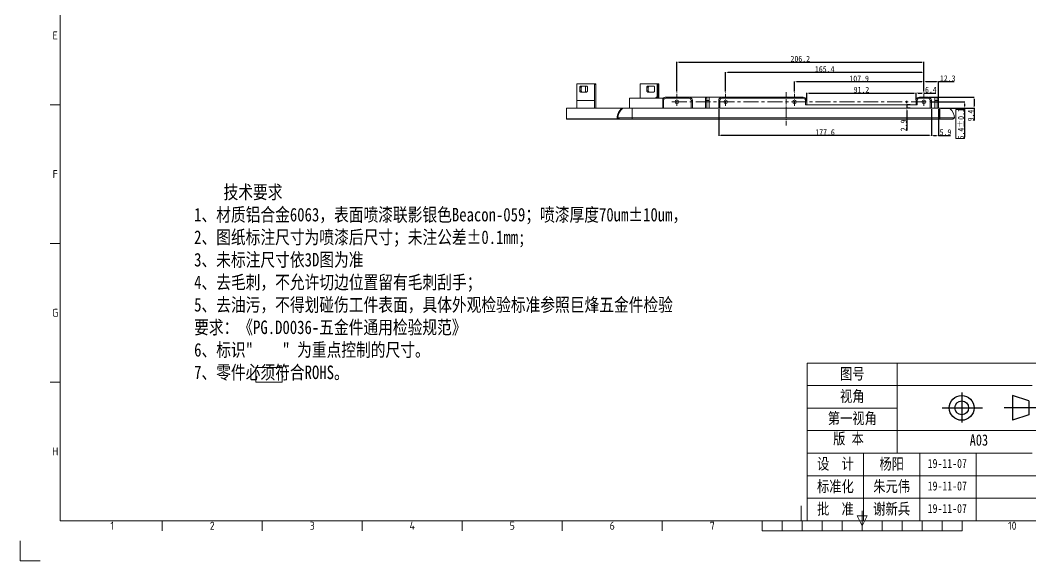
# Model space of a CAD drawing. Header units: inches. Extents: x 26991 to 28396, y -1342 to -349.
# Drawn here: x 26991 to 27835, y -1342 to -891 of the extents above; entities that cross this region are included whole.
import ezdxf
from ezdxf.enums import TextEntityAlignment as Align

# ---------------------------------------------------------------- set-up
doc = ezdxf.new("R2010")
doc.units = ezdxf.units.IN
doc.header["$MEASUREMENT"] = 0
doc.linetypes.add('CENTER', pattern=[2, 1.25, -0.25, 0.25, -0.25])
doc.layers.get('0').update_dxf_attribs({"lineweight": 13})
doc.layers.add('DIM', color=1, linetype='Continuous', lineweight=5)
doc.layers.add('中心线', color=7, linetype='CENTER', lineweight=5)
for name, color, linetype in [('图框', 7, 'Continuous'), ('明细栏', 4, 'Continuous'), ('注释', 5, 'Continuous')]:
    doc.layers.add(name, color=color, linetype=linetype)
doc.styles.add('ISO Proportional', font='isocp.shx')
doc.styles.add('图框', font='complex.shx', dxfattribs={"width": 0.8})
doc.styles.add('汉字专用', font='', dxfattribs={"width": 0.8})
doc.styles.get('汉字专用').set_extended_font_data('SimSun')
doc.dimstyles.new('1', dxfattribs={"dimtxt": 5, "dimasz": 1.7, "dimexe": 0.2, "dimexo": 0.625, "dimgap": 0.2, "dimtad": 1, "dimdec": 1, "dimzin": 1, "dimdsep": 46, "dimtxsty": '汉字专用', "dimcen": 2.5, "dimclrd": 256, "dimclre": 256, "dimclrt": 256, "dimadec": 0, "dimazin": 0, "dimtfac": 1, "dimtdec": 1, "dimtmove": 0, "dimatfit": 3, "dimfxl": 0, "dimarcsym": 0})

# ---------------------------------------------------------------- blocks, each defined once
blk = doc.blocks.new('*D66')
at = {"layer": 'Defpoints', "color": 0}
for p in [(27637.37, -941.97), (27637.37, -950.71), (27745.32, -950.71)]:
    blk.add_point(p, dxfattribs=at)
at = {"layer": 'DIM', "lineweight": -2}
for p, q in [((27637.37, -950.09), (27637.37, -941.77)), ((27743.62, -941.97), (27639.07, -941.97)), ((27745.32, -950.09), (27745.32, -941.77))]:
    blk.add_line(p, q, dxfattribs=at)
at = {"layer": 'DIM'}
for points in [[(27639.07, -941.69), (27639.07, -942.25), (27637.37, -941.97)], [(27743.62, -942.25), (27743.62, -941.69), (27745.32, -941.97)]]:
    blk.add_solid(points, dxfattribs=at)
at = {"layer": 'DIM', "insert": (27691.35, -939.27), "char_height": 5, "attachment_point": 5, "style": '汉字专用'}
blk.add_mtext('107.9', dxfattribs=at)
blk = doc.blocks.new('*D67')
at = {"layer": 'Defpoints', "color": 0}
for p in [(27579.87, -934.06), (27579.87, -950.71), (27745.32, -950.71)]:
    blk.add_point(p, dxfattribs=at)
at = {"layer": 'DIM', "lineweight": -2}
for p, q in [((27579.87, -950.09), (27579.87, -933.86)), ((27743.62, -934.06), (27581.57, -934.06)), ((27745.32, -950.09), (27745.32, -933.86))]:
    blk.add_line(p, q, dxfattribs=at)
at = {"layer": 'DIM'}
for points in [[(27581.57, -933.77), (27581.57, -934.34), (27579.87, -934.06)], [(27743.62, -934.34), (27743.62, -933.77), (27745.32, -934.06)]]:
    blk.add_solid(points, dxfattribs=at)
at = {"layer": 'DIM', "insert": (27662.6, -931.36), "char_height": 5, "attachment_point": 5, "style": '汉字专用'}
blk.add_mtext('165.4', dxfattribs=at)
blk = doc.blocks.new('*D68')
at = {"layer": 'Defpoints', "color": 0}
for p in [(27745.32, -925.45), (27539.07, -950.71), (27745.32, -950.71)]:
    blk.add_point(p, dxfattribs=at)
at = {"layer": 'DIM', "lineweight": -2}
for p, q in [((27539.07, -950.09), (27539.07, -925.25)), ((27540.77, -925.45), (27743.62, -925.45)), ((27745.32, -950.09), (27745.32, -925.25))]:
    blk.add_line(p, q, dxfattribs=at)
at = {"layer": 'DIM'}
for points in [[(27540.77, -925.17), (27540.77, -925.73), (27539.07, -925.45)], [(27743.62, -925.73), (27743.62, -925.17), (27745.32, -925.45)]]:
    blk.add_solid(points, dxfattribs=at)
at = {"layer": 'DIM', "insert": (27642.2, -922.75), "char_height": 5, "attachment_point": 5, "style": '汉字专用'}
blk.add_mtext('206.2', dxfattribs=at)
blk = doc.blocks.new('*D69')
at = {"layer": 'Defpoints', "color": 0}
for p in [(27749.87, -958.64), (27766.87, -964.04), (27779.28, -964.04)]:
    blk.add_point(p, dxfattribs=at)
at = {"layer": 'DIM', "lineweight": -2}
for p, q in [((27750.5, -958.64), (27779.48, -958.64)), ((27779.28, -960.34), (27779.28, -962.34)), ((27767.5, -964.04), (27779.48, -964.04)), ((27779.28, -964.04), (27779.28, -988.11))]:
    blk.add_line(p, q, dxfattribs=at)
at = {"layer": 'DIM'}
for points in [[(27779.56, -960.34), (27779, -960.34), (27779.28, -958.64)], [(27779, -962.34), (27779.56, -962.34), (27779.28, -964.04)]]:
    blk.add_solid(points, dxfattribs=at)
at = {"layer": 'DIM', "insert": (27776.38, -976.92), "char_height": 5, "attachment_point": 5, "rotation": 90, "style": '汉字专用'}
blk.add_mtext('5.4%%P0.1', dxfattribs=at)
blk = doc.blocks.new('*D70')
at = {"layer": 'Defpoints', "color": 0}
for p in [(27748.67, -954.64), (27758.87, -964.04), (27787.32, -964.04)]:
    blk.add_point(p, dxfattribs=at)
at = {"layer": 'DIM', "lineweight": -2}
for p, q in [((27749.3, -954.64), (27787.52, -954.64)), ((27787.32, -956.34), (27787.32, -962.34)), ((27759.5, -964.04), (27787.52, -964.04)), ((27787.32, -964.04), (27787.32, -974.28))]:
    blk.add_line(p, q, dxfattribs=at)
at = {"layer": 'DIM'}
for points in [[(27787.61, -956.34), (27787.04, -956.34), (27787.32, -954.64)], [(27787.04, -962.34), (27787.61, -962.34), (27787.32, -964.04)]]:
    blk.add_solid(points, dxfattribs=at)
at = {"layer": 'DIM', "insert": (27784.62, -970.01), "char_height": 5, "attachment_point": 5, "rotation": 90, "style": '汉字专用'}
blk.add_mtext('9.4', dxfattribs=at)
blk = doc.blocks.new('*D71')
at = {"layer": 'Defpoints', "color": 0}
for p in [(27574.07, -964.04), (27751.67, -964.04), (27574.07, -986.76)]:
    blk.add_point(p, dxfattribs=at)
at = {"layer": 'DIM', "lineweight": -2}
for p, q in [((27574.07, -964.67), (27574.07, -986.96)), ((27751.67, -964.67), (27751.67, -986.96)), ((27749.97, -986.76), (27575.77, -986.76))]:
    blk.add_line(p, q, dxfattribs=at)
at = {"layer": 'DIM'}
for points in [[(27575.77, -986.48), (27575.77, -987.04), (27574.07, -986.76)], [(27749.97, -987.04), (27749.97, -986.48), (27751.67, -986.76)]]:
    blk.add_solid(points, dxfattribs=at)
at = {"layer": 'DIM', "insert": (27662.87, -984.06), "char_height": 5, "attachment_point": 5, "style": '汉字专用'}
blk.add_mtext('177.6', dxfattribs=at)
blk = doc.blocks.new('*D72')
at = {"layer": 'Defpoints', "color": 0}
for p in [(27751.67, -964.04), (27757.57, -964.04), (27757.57, -986.76)]:
    blk.add_point(p, dxfattribs=at)
at = {"layer": 'DIM', "lineweight": -2}
for p, q in [((27751.67, -964.67), (27751.67, -986.96)), ((27757.57, -964.67), (27757.57, -986.96)), ((27753.37, -986.76), (27755.87, -986.76)), ((27757.57, -986.76), (27767.61, -986.76))]:
    blk.add_line(p, q, dxfattribs=at)
at = {"layer": 'DIM'}
for points in [[(27753.37, -986.48), (27753.37, -987.04), (27751.67, -986.76)], [(27755.87, -987.04), (27755.87, -986.48), (27757.57, -986.76)]]:
    blk.add_solid(points, dxfattribs=at)
at = {"layer": 'DIM', "insert": (27763.44, -984.06), "char_height": 5, "attachment_point": 5, "style": '汉字专用'}
blk.add_mtext('5.9', dxfattribs=at)
blk = doc.blocks.new('*D73')
at = {"layer": 'Defpoints', "color": 0}
for p in [(27757.57, -941.77), (27745.32, -950.71), (27757.57, -955.64)]:
    blk.add_point(p, dxfattribs=at)
at = {"layer": 'DIM', "lineweight": -2}
for p, q in [((27745.32, -950.09), (27745.32, -941.57)), ((27747.02, -941.77), (27755.87, -941.77)), ((27757.57, -955.02), (27757.57, -941.57)), ((27757.57, -941.77), (27770.71, -941.77))]:
    blk.add_line(p, q, dxfattribs=at)
at = {"layer": 'DIM'}
for points in [[(27747.02, -941.49), (27747.02, -942.05), (27745.32, -941.77)], [(27755.87, -942.05), (27755.87, -941.49), (27757.57, -941.77)]]:
    blk.add_solid(points, dxfattribs=at)
at = {"layer": 'DIM', "insert": (27765.29, -939.07), "char_height": 5, "attachment_point": 5, "style": '汉字专用'}
blk.add_mtext('12.3', dxfattribs=at)
blk = doc.blocks.new('*D74')
at = {"layer": 'Defpoints', "color": 0}
for p in [(27738.87, -951.31), (27647.67, -957.64), (27738.87, -957.64)]:
    blk.add_point(p, dxfattribs=at)
at = {"layer": 'DIM', "lineweight": -2}
for p, q in [((27647.67, -957.02), (27647.67, -951.11)), ((27649.37, -951.31), (27737.17, -951.31)), ((27738.87, -957.02), (27738.87, -951.11))]:
    blk.add_line(p, q, dxfattribs=at)
at = {"layer": 'DIM'}
for points in [[(27649.37, -951.02), (27649.37, -951.59), (27647.67, -951.31)], [(27737.17, -951.59), (27737.17, -951.02), (27738.87, -951.31)]]:
    blk.add_solid(points, dxfattribs=at)
at = {"layer": 'DIM', "insert": (27693.27, -948.61), "char_height": 5, "attachment_point": 5, "style": '汉字专用'}
blk.add_mtext('91.2', dxfattribs=at)
blk = doc.blocks.new('*D75')
at = {"layer": 'Defpoints', "color": 0}
for p in [(27745.32, -950.71), (27745.32, -951.26), (27738.87, -957.64)]:
    blk.add_point(p, dxfattribs=at)
at = {"layer": 'DIM', "lineweight": -2}
for p, q in [((27738.87, -957.02), (27738.87, -951.06)), ((27740.57, -951.26), (27743.62, -951.26)), ((27745.32, -951.26), (27755.53, -951.26)), ((27745.32, -951.34), (27745.32, -951.46))]:
    blk.add_line(p, q, dxfattribs=at)
at = {"layer": 'DIM'}
for points in [[(27740.57, -950.97), (27740.57, -951.54), (27738.87, -951.26)], [(27743.62, -951.54), (27743.62, -950.97), (27745.32, -951.26)]]:
    blk.add_solid(points, dxfattribs=at)
at = {"layer": 'DIM', "insert": (27751.27, -948.56), "char_height": 5, "attachment_point": 5, "style": '汉字专用'}
blk.add_mtext('6.4', dxfattribs=at)
blk = doc.blocks.new('*D76')
at = {"layer": 'Defpoints', "color": 0}
for p in [(27734.54, -961.14), (27731.25, -964.04), (27734.54, -964.04)]:
    blk.add_point(p, dxfattribs=at)
at = {"layer": 'DIM', "lineweight": -2}
for p, q in [((27733.92, -961.14), (27731.05, -961.14)), ((27731.25, -959.44), (27731.25, -957.74)), ((27731.25, -961.14), (27731.25, -964.04)), ((27733.92, -964.04), (27731.05, -964.04)), ((27731.25, -965.74), (27731.25, -982.48))]:
    blk.add_line(p, q, dxfattribs=at)
at = {"layer": 'DIM'}
for points in [[(27730.97, -959.44), (27731.54, -959.44), (27731.25, -961.14)], [(27731.54, -965.74), (27730.97, -965.74), (27731.25, -964.04)]]:
    blk.add_solid(points, dxfattribs=at)
at = {"layer": 'DIM', "insert": (27728.55, -978.29), "char_height": 5, "attachment_point": 5, "rotation": 90, "style": '汉字专用'}
blk.add_mtext('2.9', dxfattribs=at)

msp = doc.modelspace()

# ---------------------------------------------------------------- linework, layer by layer
at = {"color": 7, "linetype": 'Continuous'}
for p, q in [((27455.62, -944.04), (27455.62, -957.64)), ((27471.31, -943.54), (27455.98, -943.54)), ((27470.47, -944.04), (27470.47, -957.64)), ((27471.35, -944.04), (27470.47, -944.04)), ((27471.35, -943.54), (27471.31, -943.54)), ((27471.35, -964.04), (27471.35, -943.54)), ((27508.39, -943.54), (27508.39, -955.44)), ((27508.39, -943.54), (27508.43, -943.54)), ((27523.77, -943.54), (27508.43, -943.54)), ((27522.58, -943.54), (27522.62, -943.55)), ((27522.62, -943.54), (27522.62, -954.64)), ((27523.24, -944.04), (27523.24, -954.64)), ((27524.12, -944.04), (27523.24, -944.04)), ((27524.12, -944.04), (27524.12, -955.44)), ((27458.1, -949.44), (27458.1, -946.44)), ((27459.29, -946.44), (27458.1, -946.44)), ((27458.1, -949.44), (27459.29, -949.44)), ((27458.8, -945.44), (27463.75, -945.44)), ((27463.75, -950.44), (27458.8, -950.44)), ((27459.29, -949.44), (27459.29, -946.44)), ((27462.83, -946.44), (27462.83, -949.44)), ((27464.46, -946.44), (27464.46, -949.44)), ((27514.09, -946.44), (27514.09, -949.44)), ((27515.28, -946.44), (27514.09, -946.44)), ((27514.09, -949.44), (27515.28, -949.44)), ((27519.75, -945.44), (27514.8, -945.44)), ((27514.8, -950.44), (27519.75, -950.44)), ((27515.28, -946.44), (27515.28, -949.44)), ((27520.45, -949.44), (27520.45, -946.44)), ((27455.52, -964.04), (27455.52, -957.64)), ((27470.47, -957.64), (27455.52, -957.64)), ((27470.37, -957.64), (27470.37, -964.04)), ((27499.45, -955.44), (27499.45, -964.04)), ((27527.45, -955.44), (27499.45, -955.44)), ((27521.37, -955.44), (27522.17, -954.64)), ((27522.17, -954.64), (27522.17, -955.44)), ((27522.17, -954.64), (27524.07, -954.64)), ((27524.07, -955.44), (27524.07, -954.64)), ((27527.45, -955.44), (27527.45, -964.04)), ((27528.07, -957.64), (27527.45, -957.64)), ((27528.07, -957.64), (27528.07, -964.04)), ((27530.07, -955.64), (27530.07, -954.64)), ((27530.07, -954.64), (27644.67, -954.64)), ((27549.07, -955.64), (27530.07, -955.64)), ((27549.07, -955.64), (27549.07, -954.64)), ((27551.07, -964.04), (27551.07, -957.64)), ((27551.07, -957.64), (27552.07, -957.64)), ((27552.07, -964.04), (27552.07, -957.64)), ((27564.17, -954.64), (27563.17, -955.64)), ((27563.17, -955.64), (27563.17, -964.04)), ((27563.17, -957.64), (27566.07, -957.64)), ((27564.17, -954.64), (27564.17, -964.04)), ((27566.07, -954.64), (27566.07, -964.04)), ((27574.07, -957.64), (27574.07, -964.04)), ((27575.07, -957.64), (27574.07, -957.64)), ((27575.07, -957.64), (27575.07, -964.04)), ((27577.07, -955.64), (27577.07, -954.64)), ((27644.67, -955.64), (27577.07, -955.64)), ((27644.67, -955.64), (27644.67, -954.64)), ((27646.67, -957.64), (27647.67, -957.64)), ((27646.67, -961.14), (27646.67, -957.64)), ((27739.87, -961.14), (27646.67, -961.14)), ((27647.67, -961.14), (27647.67, -957.64)), ((27739.87, -957.64), (27738.87, -957.64)), ((27738.87, -961.14), (27738.87, -957.64)), ((27739.87, -961.14), (27739.87, -957.64)), ((27741.87, -954.64), (27748.67, -954.64)), ((27741.87, -954.64), (27741.87, -955.64)), ((27741.87, -955.64), (27748.67, -955.64)), ((27748.67, -955.64), (27748.67, -954.64)), ((27751.67, -957.64), (27750.67, -957.64)), ((27750.67, -957.64), (27750.67, -964.04)), ((27751.67, -957.64), (27751.67, -964.04)), ((27754.67, -954.64), (27756.57, -954.64)), ((27754.67, -964.04), (27754.67, -954.64)), ((27754.67, -957.64), (27757.57, -957.64)), ((27757.57, -955.64), (27756.57, -954.64)), ((27756.57, -954.64), (27756.57, -964.04)), ((27757.57, -955.64), (27757.57, -964.04)), ((27446.87, -972.9), (27446.87, -964.04)), ((27446.87, -964.04), (27766.87, -964.04)), ((27501.87, -964.04), (27501.87, -973.04)), ((27630.37, -964.04), (27630.37, -972.04)), ((27758.87, -973.04), (27758.87, -964.04)), ((27446.87, -972.9), (27489.29, -972.9)), ((27447.01, -973.04), (27769.37, -973.04)), ((27489.29, -972.9), (27489.29, -972.03)), ((27489.94, -972.92), (27489.29, -972.9)), ((27489.29, -973.04), (27489.29, -972.9)), ((27491.19, -972.98), (27489.87, -972.04)), ((27490.92, -972.97), (27490.47, -972.94)), ((27491.1, -972.98), (27490.92, -972.97)), ((27491.19, -972.98), (27491.1, -972.98)), ((27492.18, -972.98), (27491.51, -972.98)), ((27501.49, -972.98), (27500.99, -972.98)), ((27501.87, -972.98), (27501.49, -972.98)), ((27758.87, -972.04), (27501.87, -972.04)), ((27501.87, -972.98), (27758.87, -972.98)), ((27768.62, -972.98), (27758.87, -972.98)), ((27769.06, -972.98), (27768.62, -972.98)), ((27769.56, -972.98), (27769.06, -972.98)), ((27769.5, -972.04), (27770.88, -972.04)), ((27770.87, -972.04), (27769.56, -972.98))]:
    msp.add_line(p, q, dxfattribs=at)
for centre in [(27539.07, -958.64), (27579.87, -958.64), (27637.37, -958.64), (27745.32, -958.64)]:
    msp.add_circle(centre, 1.5, dxfattribs=at)
for centre, radius, start, end in [((27530.07, -957.64), 3, 90, 152.15059), ((27530.07, -957.64), 2, 90, 180), ((27549.07, -957.64), 3, 0, 90), ((27549.07, -957.64), 2, 0, 90), ((27577.07, -957.64), 3, 90, 180), ((27577.07, -957.64), 2, 90, 180), ((27644.67, -957.64), 3, 0, 90), ((27644.67, -957.64), 2, 0, 90), ((27741.87, -957.64), 3, 90, 180), ((27741.87, -957.64), 2, 90, 180), ((27748.67, -957.64), 3, 0, 90), ((27748.67, -957.64), 2, 360, 90), ((27498.73, -972.04), 8.86, 166.95681, 180.02658), ((27498.88, -972.07), 9.01, 165.35433, 166.96861), ((27502.61, -974.07), 13.26, 142.39957, 144.97637), ((27501.29, -972.06), 12, 179.63685, 179.8827), ((27491.38, -972.71), 0.328, 234.47365, 269.96518), ((27769.37, -972.71), 0.328, 270.03482, 305.52514)]:
    msp.add_arc(centre, radius, start, end, dxfattribs=at)
msp.add_ellipse((27522.54, -944.04), major_axis=(0.707, 0), ratio=0.707107, start_param=0, end_param=1.459296, dxfattribs=at)
for points, knots in [([(27455.62, -944.04), (27455.62, -943.98), (27455.64, -943.85), (27455.71, -943.69), (27455.83, -943.57), (27455.93, -943.54), (27455.98, -943.54)], [0, 0, 0, 0, 0.287674, 0.555404, 0.790698, 1, 1, 1, 1]), ([(27470.12, -943.54), (27470.16, -943.54), (27470.27, -943.57), (27470.38, -943.69), (27470.45, -943.85), (27470.47, -943.98), (27470.47, -944.04)], [0, 0, 0, 0, 0.209301, 0.444592, 0.712325, 1, 1, 1, 1]), ([(27524.12, -944.04), (27524.12, -943.98), (27524.11, -943.85), (27524.03, -943.69), (27523.92, -943.57), (27523.82, -943.54), (27523.77, -943.54)], [0, 0, 0, 0, 0.287674, 0.555404, 0.790698, 1, 1, 1, 1]), ([(27458.8, -945.44), (27458.71, -945.44), (27458.51, -945.5), (27458.28, -945.74), (27458.13, -946.06), (27458.1, -946.31), (27458.1, -946.44)], [0, 0, 0, 0, 0.209488, 0.444658, 0.712005, 1, 1, 1, 1]), ([(27458.1, -949.44), (27458.1, -949.57), (27458.13, -949.82), (27458.28, -950.15), (27458.51, -950.38), (27458.71, -950.44), (27458.8, -950.44)], [0, 0, 0, 0, 0.287995, 0.555342, 0.790512, 1, 1, 1, 1]), ([(27459.29, -946.44), (27459.29, -946.31), (27459.32, -946.06), (27459.47, -945.74), (27459.7, -945.5), (27459.9, -945.44), (27460, -945.44)], [0, 0, 0, 0, 0.287995, 0.555342, 0.790512, 1, 1, 1, 1]), ([(27460, -950.44), (27459.9, -950.44), (27459.7, -950.38), (27459.47, -950.15), (27459.32, -949.82), (27459.29, -949.57), (27459.29, -949.44)], [0, 0, 0, 0, 0.209488, 0.444658, 0.712005, 1, 1, 1, 1]), ([(27463.03, -945.73), (27463, -945.78), (27462.88, -946), (27462.83, -946.25), (27462.83, -946.44)], [0, 0, 0, 0, 0.235523, 1, 1, 1, 1]), ([(27462.83, -949.44), (27462.83, -949.57), (27462.86, -949.82), (27463.01, -950.15), (27463.24, -950.38), (27463.44, -950.44), (27463.53, -950.44)], [0, 0, 0, 0, 0.287995, 0.555342, 0.790512, 1, 1, 1, 1]), ([(27463.53, -945.44), (27463.44, -945.44), (27463.24, -945.5), (27463.09, -945.65), (27463.03, -945.73)], [0, 0, 0, 0, 0.471122, 1, 1, 1, 1]), ([(27464.46, -946.44), (27464.46, -946.31), (27464.43, -946.06), (27464.28, -945.74), (27464.05, -945.5), (27463.85, -945.44), (27463.75, -945.44)], [0, 0, 0, 0, 0.287995, 0.555342, 0.790512, 1, 1, 1, 1]), ([(27463.75, -950.44), (27463.85, -950.44), (27464.05, -950.38), (27464.28, -950.15), (27464.43, -949.82), (27464.46, -949.57), (27464.46, -949.44)], [0, 0, 0, 0, 0.209488, 0.444658, 0.712005, 1, 1, 1, 1]), ([(27514.8, -945.44), (27514.7, -945.44), (27514.5, -945.5), (27514.27, -945.74), (27514.12, -946.06), (27514.09, -946.31), (27514.09, -946.44)], [0, 0, 0, 0, 0.209488, 0.444658, 0.712005, 1, 1, 1, 1]), ([(27514.09, -949.44), (27514.09, -949.57), (27514.12, -949.82), (27514.27, -950.15), (27514.5, -950.38), (27514.7, -950.44), (27514.8, -950.44)], [0, 0, 0, 0, 0.287995, 0.555342, 0.790512, 1, 1, 1, 1]), ([(27515.28, -946.44), (27515.28, -946.31), (27515.32, -946.06), (27515.47, -945.74), (27515.7, -945.5), (27515.9, -945.44), (27515.99, -945.44)], [0, 0, 0, 0, 0.287995, 0.555342, 0.790512, 1, 1, 1, 1]), ([(27515.99, -950.44), (27515.9, -950.44), (27515.7, -950.38), (27515.47, -950.15), (27515.32, -949.82), (27515.28, -949.57), (27515.28, -949.44)], [0, 0, 0, 0, 0.209488, 0.444658, 0.712005, 1, 1, 1, 1]), ([(27520.45, -946.44), (27520.45, -946.31), (27520.42, -946.06), (27520.27, -945.74), (27520.04, -945.5), (27519.84, -945.44), (27519.75, -945.44)], [0, 0, 0, 0, 0.287995, 0.555342, 0.790512, 1, 1, 1, 1]), ([(27519.75, -950.44), (27519.84, -950.44), (27520.04, -950.38), (27520.27, -950.15), (27520.42, -949.82), (27520.45, -949.57), (27520.45, -949.44)], [0, 0, 0, 0, 0.209488, 0.444658, 0.712005, 1, 1, 1, 1]), ([(27492.93, -964.04), (27492.41, -964.57), (27491.44, -965.7), (27490.26, -967.61), (27489.48, -969.73), (27489.29, -971.23), (27489.29, -971.98)], [0, 0, 0, 0, 0.247799, 0.4977, 0.747842, 1, 1, 1, 1]), ([(27447.01, -973.04), (27446.98, -973.04), (27446.89, -973.02), (27446.87, -972.94), (27446.87, -972.9)], [0, 0, 0, 0, 0.499745, 1, 1, 1, 1]), ([(27489.29, -972.03), (27489.28, -972.05), (27489.28, -972.07), (27489.28, -972.11), (27489.31, -972.12), (27489.35, -972.11), (27489.41, -972.09), (27489.48, -972.06), (27489.58, -972.04), (27489.68, -972.04), (27489.77, -972.04), (27489.83, -972.05), (27489.87, -972.04), (27489.87, -972.04)], [0, 0, 0, 0, 0.073971, 0.109034, 0.144801, 0.217859, 0.289203, 0.426421, 0.549438, 0.736569, 0.855528, 0.971544, 1, 1, 1, 1]), ([(27489.87, -972.04), (27489.87, -972.04), (27489.89, -972.05), (27489.91, -972.04), (27489.96, -972.04), (27490.02, -972.04), (27490.11, -972.05), (27490.21, -972.05), (27490.35, -972.05), (27490.58, -972.05), (27490.94, -972.05), (27491.47, -972.05), (27492.13, -972.04), (27492.92, -972.04), (27493.83, -972.04), (27494.84, -972.04), (27495.93, -972.04), (27497.07, -972.04), (27498.25, -972.04), (27499.25, -972.04), (27500.05, -972.04), (27500.56, -972.04), (27500.96, -972.04), (27501.26, -972.04), (27501.52, -972.04), (27501.7, -972.04), (27501.8, -972.04), (27501.85, -972.05), (27501.87, -972.04)], [0, 0, 0, 0, 0.000682, 0.002798, 0.006453, 0.011751, 0.018813, 0.027773, 0.038762, 0.051923, 0.085343, 0.129115, 0.184035, 0.250269, 0.326906, 0.411972, 0.503319, 0.599023, 0.697526, 0.797665, 0.848092, 0.89866, 0.923978, 0.949311, 0.974653, 0.987326, 0.993663, 1, 1, 1, 1]), ([(27491.51, -972.98), (27491.46, -972.98), (27491.38, -972.98), (27491.27, -972.98), (27491.22, -972.98), (27491.19, -972.98), (27491.19, -972.98)], [0, 0, 0, 0, 0.457858, 0.76437, 0.940535, 1, 1, 1, 1]), ([(27500.99, -972.98), (27500.55, -972.98), (27499.66, -972.98), (27498.6, -972.98), (27497.83, -972.98), (27497.35, -972.98), (27496.87, -972.98), (27496.25, -972.96), (27495.51, -972.99), (27494.1, -973), (27493, -972.98), (27492.18, -972.98)], [0, 0, 0, 0, 0.15216, 0.302866, 0.358589, 0.413648, 0.4682, 0.522117, 0.624329, 0.720003, 1, 1, 1, 1]), ([(27758.87, -972.04), (27760.91, -972.04), (27763.83, -972.06), (27767.38, -972.04), (27768.88, -972.04), (27769.5, -972.04)], [0, 0, 0, 0, 0.576463, 0.823963, 1, 1, 1, 1])]:
    msp.add_open_spline(points, degree=3, knots=knots, dxfattribs=at)
for points in [[(27493.87, -964.04), (27491.21, -966.54), (27489.87, -969.21), (27489.87, -972.04)], [(27490.16, -969.79), (27490.33, -969.16), (27490.57, -968.53), (27490.88, -967.91)], [(27490.88, -967.91), (27491.12, -967.42), (27491.41, -966.94), (27491.75, -966.46)], [(27492.1, -965.98), (27492.6, -965.32), (27493.2, -964.68), (27493.87, -964.04)], [(27766.87, -964.04), (27769.54, -966.54), (27770.87, -969.21), (27770.87, -972.04)], [(27766.87, -964.04), (27769.54, -966.54), (27770.87, -969.21), (27770.87, -972.04)], [(27490.47, -972.94), (27490.29, -972.93), (27490.11, -972.92), (27489.94, -972.92)]]:
    msp.add_open_spline(points, degree=3, dxfattribs=at)
at = {"layer": 'DIM'}
for points in [[(27779.28, -965.09), (27771.98, -965.09), (27771.98, -989.33), (27779.28, -989.33)], [(27187.42, -1180.38), (27209.44, -1180.38), (27209.44, -1192.63), (27187.42, -1192.63)]]:
    msp.add_lwpolyline(points, close=True, dxfattribs=at)
at = {"layer": '中心线', "color": 2, "ltscale": 3}
for p, q in [((27539.07, -961.84), (27539.07, -950.71)), ((27579.87, -961.84), (27579.87, -950.71)), ((27630.37, -978.23), (27630.37, -949.81)), ((27637.37, -961.84), (27637.37, -950.71)), ((27745.32, -961.84), (27745.32, -950.71))]:
    msp.add_line(p, q, dxfattribs=at)
at = {"layer": '中心线', "color": 2, "ltscale": 10}
msp.add_line((27534.85, -958.64), (27749.87, -958.64), dxfattribs=at)
at = {"layer": '图框', "color": 7, "lineweight": 9}
for p, q in [((27024.14, -382.73), (27024.14, -1308.14)), ((27015.78, -961.11), (27024.14, -961.11)), ((27015.78, -1076.79), (27024.14, -1076.79)), ((27015.78, -1192.47), (27024.14, -1192.47)), ((27643.03, -1308.14), (27643.03, -1295.61)), ((27024.14, -1308.14), (28362.15, -1308.14)), ((27109.33, -1316.49), (27109.33, -1308.14)), ((27192.85, -1316.49), (27192.85, -1308.14)), ((27276.37, -1316.49), (27276.37, -1308.14)), ((27359.89, -1316.49), (27359.89, -1308.14)), ((27443.41, -1316.49), (27443.41, -1308.14)), ((27526.93, -1316.49), (27526.93, -1308.14)), ((27610.45, -1316.49), (27610.45, -1308.14)), ((27627.16, -1316.49), (27627.16, -1308.14)), ((27643.86, -1316.49), (27643.86, -1308.14)), ((27660.57, -1316.49), (27660.57, -1308.14)), ((27677.27, -1316.49), (27677.27, -1308.14)), ((27689.8, -1303.97), (27698.15, -1303.97)), ((27693.98, -1312.32), (27689.8, -1303.97)), ((27693.98, -1308.14), (27693.98, -1299.79)), ((27698.15, -1303.97), (27693.98, -1312.32)), ((27693.98, -1308.14), (27693.98, -1316.49)), ((27710.68, -1316.49), (27710.68, -1308.14)), ((27727.38, -1316.49), (27727.38, -1308.14)), ((27744.09, -1316.49), (27744.09, -1308.14)), ((27760.79, -1316.49), (27760.79, -1308.14)), ((27777.5, -1316.49), (27777.5, -1308.14)), ((27610.45, -1316.49), (27777.5, -1316.49)), ((26990.73, -1341.55), (26990.73, -1324.85)), ((26990.73, -1341.55), (27007.43, -1341.55))]:
    msp.add_line(p, q, dxfattribs=at)
at = {"layer": '明细栏', "lineweight": 9}
for p, q in [((27648.04, -1176.6), (28362.15, -1176.6)), ((27648.04, -1176.6), (27648.04, -1308.14)), ((27723.21, -1176.6), (27723.21, -1251.77)), ((27648.04, -1195.39), (27835.96, -1195.39)), ((27648.04, -1214.18), (27723.21, -1214.18)), ((27648.04, -1232.97), (27886.07, -1232.97)), ((27648.04, -1251.77), (27835.96, -1251.77)), ((27695.02, -1308.14), (27695.02, -1251.77)), ((27742, -1308.14), (27742, -1251.77)), ((27788.98, -1308.14), (27788.98, -1251.77)), ((27648.04, -1270.56), (27886.07, -1270.56)), ((27648.04, -1289.35), (27886.07, -1289.35))]:
    msp.add_line(p, q, dxfattribs=at)
at = {"layer": '注释', "lineweight": -3}
for p, q in [((27777, -1201.28), (27777, -1226.08)), ((27819.5, -1203.6), (27819.5, -1224.34)), ((27832.99, -1208.2), (27819.5, -1203.6)), ((27760.62, -1213.97), (27794.42, -1213.97)), ((27839.97, -1213.97), (27812.42, -1213.97)), ((27832.99, -1208.2), (27832.99, -1219.73)), ((27832.99, -1219.73), (27819.5, -1224.34))]:
    msp.add_line(p, q, dxfattribs=at)
for radius in [10.37, 10.37, 5.77]:
    msp.add_circle((27777, -1213.97), radius, dxfattribs=at)

# ---------------------------------------------------------------- texts
at = {"layer": '图框', "color": 7, "lineweight": 9, "style": 'ISO Proportional'}
for s, height, p in [('E', 6.68, (27019.96, -903.27)), ('F', 6.68, (27019.96, -1018.95)), ('G', 6.68, (27019.96, -1134.63)), ('H', 6.68, (27019.96, -1250.3)), ('1', 6.68, (27067.57, -1312.32)), ('2', 6.68, (27151.09, -1312.32)), ('3', 6.68, (27234.61, -1312.32)), ('4', 6.68, (27318.13, -1312.32)), ('5', 6.68, (27401.65, -1312.32)), ('6', 6.68, (27485.17, -1312.32)), ('7', 6.68, (27568.69, -1312.32)), ('10', 6.682, (27819.26, -1312.32))]:
    msp.add_text(s, height=height, dxfattribs=at).set_placement(p, align=Align.MIDDLE)
at = {"layer": '注释', "lineweight": -3, "attachment_point": 1}
for s, insert, char_height, width, style in [('    技术要求\\P1、材质铝合金6063，表面喷漆联影银色Beacon-059；喷漆厚度70um±10um，\\P2、图纸标注尺寸为喷漆后尺寸；未注公差%%P0.1mm;\\P3、未标注尺寸依3D图为准\\P4、去毛刺，不允许切边位置留有毛刺刮手；\\P5、去油污，不得划碰伤工件表面，具体外观检验标准参照巨烽五金件检验\\P要求：《PG.D0036-五金件通用检验规范》\\P6、标识"    " 为重点控制的尺寸。\\P7、零件必须符合ROHS。', (27135.98, -1028.31), 11.2754, 440.391, '汉字专用'), ('第一视角', (27665.16, -1217.95), 9.396, 75.3099, '汉字专用'), ('{\\fSimSun|b0|i0|c134|p2;A03}', (27783.69, -1236.06), 9.3961, 96.8617, '图框')]:
    msp.add_mtext(s, dxfattribs=dict(at, insert=insert, char_height=char_height, width=width, style=style))
at = {"layer": '注释', "attachment_point": 5, "style": '汉字专用'}
for s, insert, char_height, width in [('图号', (27685.62, -1185.99), 9.396, 75.169), ('视角', (27685.62, -1204.79), 9.396, 75.169), ('设  计', (27671.53, -1261.16), 9.396, 46.9806), ('杨阳', (27718.51, -1261.16), 9.396, 46.9806), ('19-11-07', (27764.96, -1260.39), 7.517, 37.5845), ('标准化', (27671.53, -1279.95), 9.396, 46.9806), ('朱元伟', (27718.51, -1279.95), 9.396, 46.9806), ('19-11-07', (27764.96, -1279.18), 7.517, 37.5845), ('批  准', (27671.53, -1298.75), 9.396, 46.9806), ('谢新兵', (27718.51, -1298.75), 9.396, 46.9806), ('19-11-07', (27764.96, -1297.98), 7.517, 37.5845)]:
    msp.add_mtext(s, dxfattribs=dict(at, insert=insert, char_height=char_height, width=width))
at = {"layer": '注释', "lineweight": 9, "insert": (27669.62, -1234.89), "char_height": 9.396, "width": 96.8617, "attachment_point": 1, "style": '汉字专用'}
msp.add_mtext('版 本', dxfattribs=at)

# ---------------------------------------------------------------- dimensions: what is measured, and where the dimension line sits
at = {"layer": 'DIM'}
for base, p1, p2, picture, middle in [((27745.3188, -925.4501), (27539.0726, -950.7115), (27745.3188, -950.7115), '*D68', (27642.1957, -922.7501)), ((27579.8726, -934.0562), (27745.3188, -950.7115), (27579.8726, -950.7115), '*D67', (27662.5957, -931.3562)), ((27637.3726, -941.9713), (27745.3188, -950.7115), (27637.3726, -950.7115), '*D66', (27691.3457, -939.2713)), ((27738.87, -951.31), (27647.67, -957.64), (27738.87, -957.64), '*D74', (27693.27, -948.61)), ((27745.3188, -951.2579), (27738.8726, -957.6417), (27745.3188, -950.7115), '*D75', (27751.2746, -948.5579)), ((27574.07, -986.76), (27751.67, -964.04), (27574.07, -964.04), '*D71', (27662.87, -984.06)), ((27757.57, -986.76), (27751.67, -964.04), (27757.57, -964.04), '*D72', (27763.44, -984.06))]:
    dim = msp.add_linear_dim(base=base, p1=p1, p2=p2, dimstyle='1', dxfattribs=at)
    dim.commit()
    dim.dimension.update_dxf_attribs({"geometry": picture, "text_midpoint": middle})
dim = msp.add_linear_dim(base=(27757.5726, -941.7713), p1=(27745.3188, -950.7115), p2=(27757.5726, -955.6417), dimstyle='1', dxfattribs=at)
dim.commit()
dim.dimension.update_dxf_attribs({"geometry": '*D73', "text_midpoint": (27765.2926, -941.7713), "dimtype": 160})
for base, p1, p2, picture, middle in [((27731.25, -964.04), (27734.54, -961.14), (27734.54, -964.04), '*D76', (27731.25, -978.29)), ((27787.32, -964.04), (27748.67, -954.64), (27758.87, -964.04), '*D70', (27787.32, -970.01))]:
    dim = msp.add_linear_dim(base=base, p1=p1, p2=p2, angle=90, dimstyle='1', dxfattribs=at)
    dim.commit()
    dim.dimension.update_dxf_attribs({"geometry": picture, "text_midpoint": middle, "dimtype": 160})
dim = msp.add_linear_dim(base=(27779.28, -964.04), p1=(27749.87, -958.64), p2=(27766.87, -964.04), angle=90, text='<>%%P0.1', dimstyle='1', dxfattribs=at)
dim.commit()
dim.dimension.update_dxf_attribs({"geometry": '*D69', "text_midpoint": (27776.38, -976.92)})

doc.saveas('drawing.dxf')
